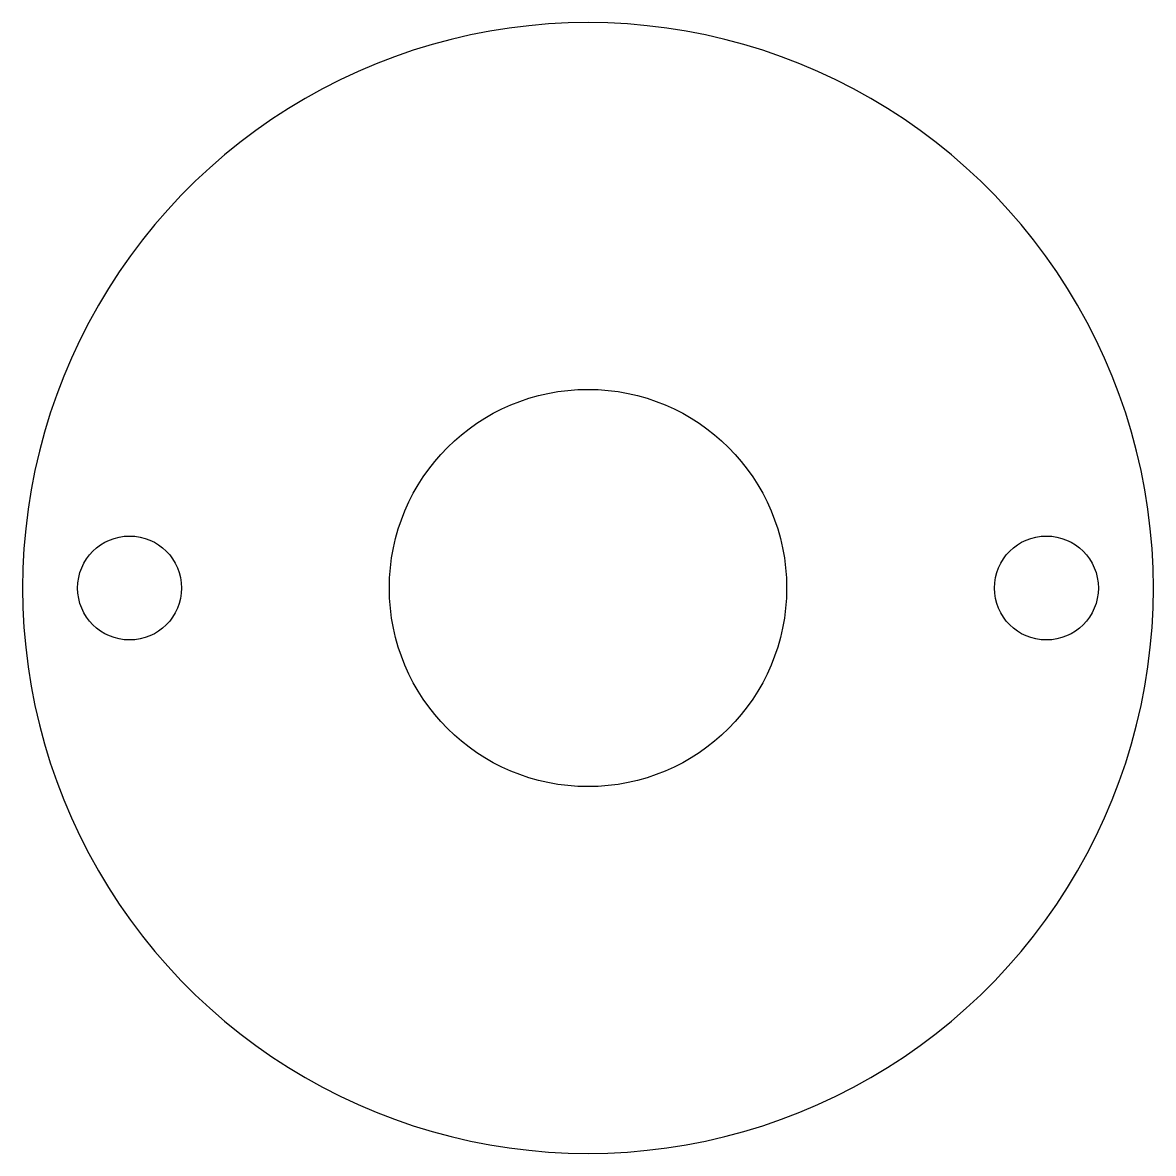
# Model space of a CAD drawing. Header units: millimetres. Extents: x -18.5 to 18.5, y -18.5 to 18.5.
import ezdxf

# ---------------------------------------------------------------- set-up
doc = ezdxf.new("R2010")
doc.units = ezdxf.units.MM

msp = doc.modelspace()

# ---------------------------------------------------------------- linework, layer by layer
at = {"layer": 'CUT'}
msp.add_lwpolyline([(18.5, 0), (18.489, 0.646), (18.455, 1.29), (18.399, 1.934), (18.32, 2.575), (18.219, 3.212), (18.096, 3.846), (17.95, 4.476), (17.783, 5.099), (17.595, 5.717), (17.384, 6.327), (17.153, 6.93), (16.901, 7.525), (16.628, 8.11), (16.335, 8.685), (16.021, 9.25), (15.689, 9.804), (15.337, 10.345), (14.967, 10.874), (14.578, 11.39), (14.172, 11.892), (13.748, 12.379), (13.308, 12.851), (12.851, 13.308), (12.379, 13.748), (11.892, 14.172), (11.39, 14.578), (10.874, 14.967), (10.345, 15.337), (9.804, 15.689), (9.25, 16.021), (8.685, 16.335), (8.11, 16.628), (7.525, 16.901), (6.93, 17.153), (6.327, 17.384), (5.717, 17.595), (5.099, 17.783), (4.476, 17.95), (3.846, 18.096), (3.212, 18.219), (2.575, 18.32), (1.934, 18.399), (1.29, 18.455), (0.646, 18.489), (0, 18.5), (-0.646, 18.489), (-1.29, 18.455), (-1.934, 18.399), (-2.575, 18.32), (-3.212, 18.219), (-3.846, 18.096), (-4.476, 17.95), (-5.099, 17.783), (-5.717, 17.595), (-6.327, 17.384), (-6.93, 17.153), (-7.525, 16.901), (-8.11, 16.628), (-8.685, 16.335), (-9.25, 16.021), (-9.804, 15.689), (-10.345, 15.337), (-10.874, 14.967), (-11.39, 14.578), (-11.892, 14.172), (-12.379, 13.748), (-12.851, 13.308), (-13.308, 12.851), (-13.748, 12.379), (-14.172, 11.892), (-14.578, 11.39), (-14.967, 10.874), (-15.337, 10.345), (-15.689, 9.804), (-16.021, 9.25), (-16.335, 8.685), (-16.628, 8.11), (-16.901, 7.525), (-17.153, 6.93), (-17.384, 6.327), (-17.595, 5.717), (-17.783, 5.099), (-17.95, 4.476), (-18.096, 3.846), (-18.219, 3.212), (-18.32, 2.575), (-18.399, 1.934), (-18.455, 1.29), (-18.489, 0.646), (-18.5, 0), (-18.489, -0.646), (-18.455, -1.29), (-18.399, -1.934), (-18.32, -2.575), (-18.219, -3.212), (-18.096, -3.846), (-17.95, -4.476), (-17.783, -5.099), (-17.595, -5.717), (-17.384, -6.327), (-17.153, -6.93), (-16.901, -7.525), (-16.628, -8.11), (-16.335, -8.685), (-16.021, -9.25), (-15.689, -9.804), (-15.337, -10.345), (-14.967, -10.874), (-14.578, -11.39), (-14.172, -11.892), (-13.748, -12.379), (-13.308, -12.851), (-12.851, -13.308), (-12.379, -13.748), (-11.892, -14.172), (-11.39, -14.578), (-10.874, -14.967), (-10.345, -15.337), (-9.804, -15.689), (-9.25, -16.021), (-8.685, -16.335), (-8.11, -16.628), (-7.525, -16.901), (-6.93, -17.153), (-6.327, -17.384), (-5.717, -17.595), (-5.099, -17.783), (-4.476, -17.95), (-3.846, -18.096), (-3.212, -18.219), (-2.575, -18.32), (-1.934, -18.399), (-1.29, -18.455), (-0.646, -18.489), (0, -18.5), (0.646, -18.489), (1.29, -18.455), (1.934, -18.399), (2.575, -18.32), (3.212, -18.219), (3.846, -18.096), (4.476, -17.95), (5.099, -17.783), (5.717, -17.595), (6.327, -17.384), (6.93, -17.153), (7.525, -16.901), (8.11, -16.628), (8.685, -16.335), (9.25, -16.021), (9.804, -15.689), (10.345, -15.337), (10.874, -14.967), (11.39, -14.578), (11.892, -14.172), (12.379, -13.748), (12.851, -13.308), (13.308, -12.851), (13.748, -12.379), (14.172, -11.892), (14.578, -11.39), (14.967, -10.874), (15.337, -10.345), (15.689, -9.804), (16.021, -9.25), (16.335, -8.685), (16.628, -8.11), (16.901, -7.525), (17.153, -6.93), (17.384, -6.327), (17.595, -5.717), (17.783, -5.099), (17.95, -4.476), (18.096, -3.846), (18.219, -3.212), (18.32, -2.575), (18.399, -1.934), (18.455, -1.29), (18.489, -0.646), (18.5, 0)], close=True, dxfattribs=at)
at = {"layer": 'DRILL'}
for centre, radius in [((0, 0), 6.5), ((-15, 0), 1.7), ((15, 0), 1.7)]:
    msp.add_circle(centre, radius, dxfattribs=at)

doc.saveas('drawing.dxf')
